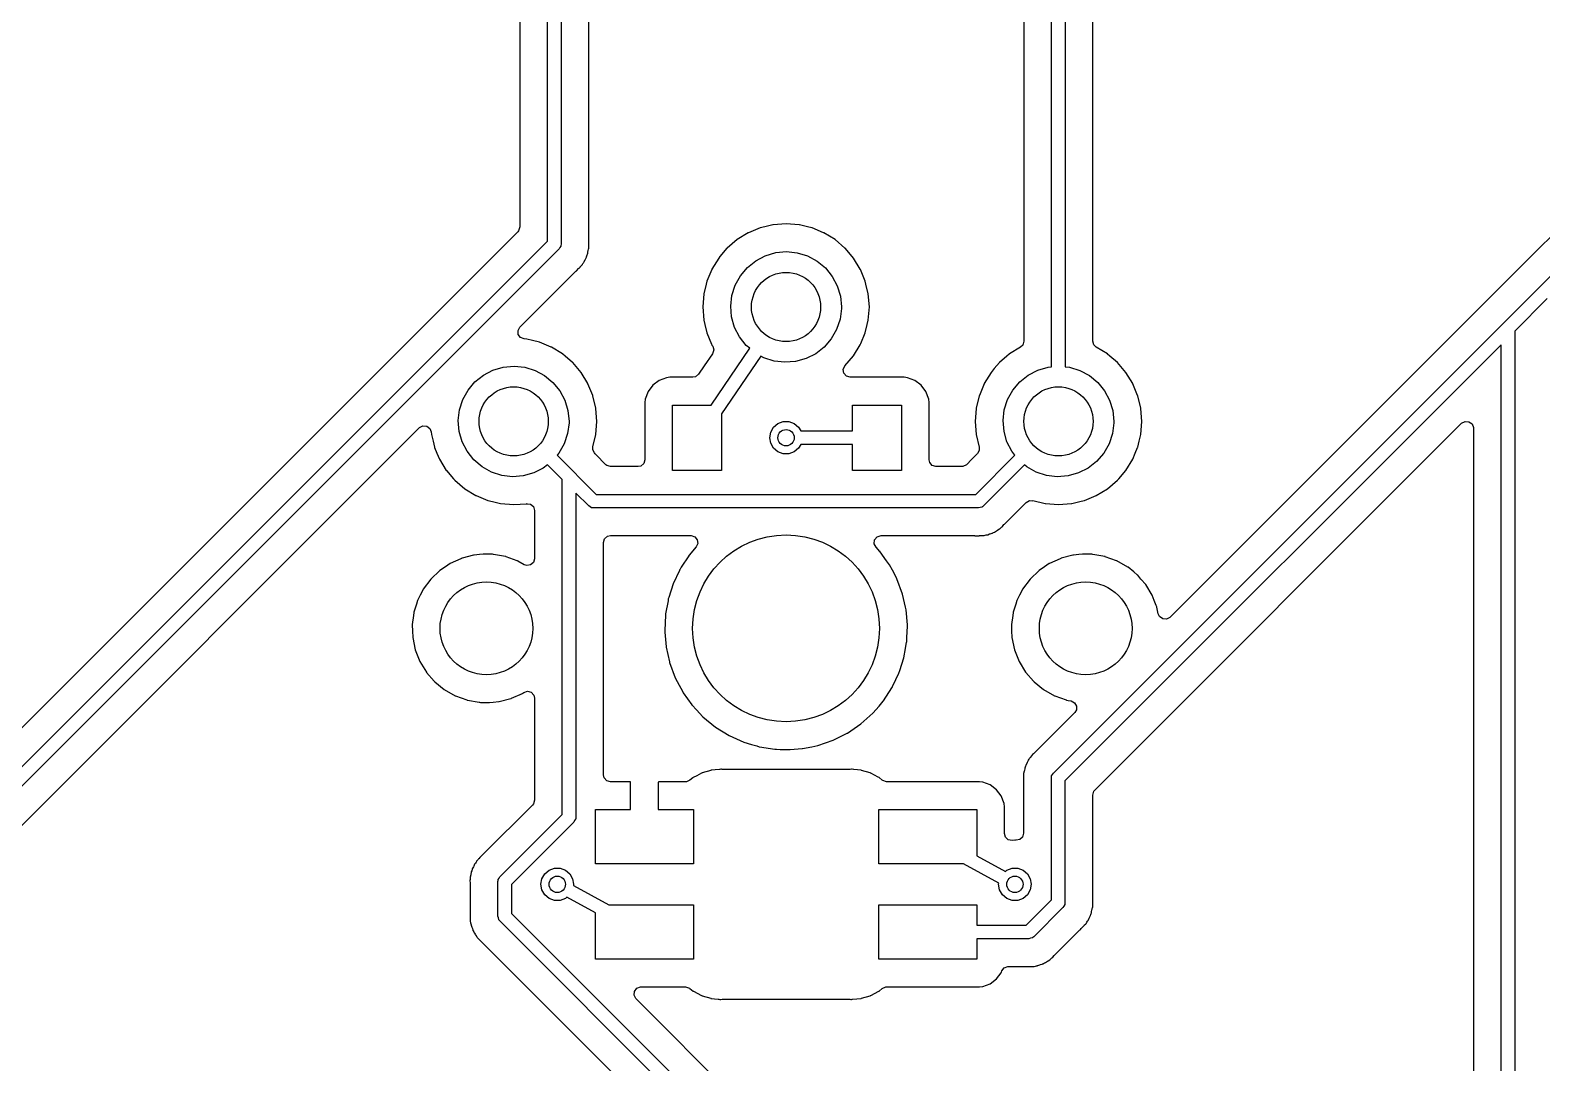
# Model space of a CAD drawing. Extents: x 144 to 253, y -181 to -52.
# Drawn here: x 163.38 to 191.12, y -116.36 to -97.4 of the extents above; entities that cross this region are included whole.
import ezdxf

# ---------------------------------------------------------------- set-up
doc = ezdxf.new("R2010")
doc.units = 0
doc.layers.add('BLACK', color=7, linetype='CONTINUOUS')

msp = doc.modelspace()

# ---------------------------------------------------------------- linework, layer by layer
at = {"layer": 'BLACK', "linetype": 'CONTINUOUS'}
for p, q in [((173.119, -90.6619), (173.119, -101.326)), ((172.869, -101.274), (172.869, -90.8784)), ((173.628, -101.29), (173.628, -90.7406)), ((182.125, -103.576), (182.125, -93.1984)), ((182.375, -93.1915), (182.375, -103.576)), ((172.361, -93.6954), (172.361, -101.011)), ((181.617, -93.679), (181.617, -103.11)), ((182.883, -103.11), (182.883, -93.6354)), ((193.824, -98.6504), (190.659, -101.815)), ((191.047, -102.147), (194.369, -98.8241)), ((177.006, -100.971), (176.859, -101.006)), ((177.011, -100.97), (177.006, -100.971)), ((177.006, -100.971), (177.006, -100.971)), ((177.25, -100.951), (177.011, -100.97)), ((177.489, -100.97), (177.25, -100.951)), ((177.494, -100.971), (177.489, -100.97)), ((177.641, -101.006), (177.494, -100.971)), ((177.494, -100.971), (177.494, -100.971)), ((172.324, -101.1), (160.8, -112.624)), ((172.341, -101.079), (172.324, -101.1)), ((172.361, -101.011), (172.341, -101.079)), ((176.351, -101.243), (176.169, -101.399)), ((176.556, -101.117), (176.351, -101.243)), ((176.56, -101.116), (176.556, -101.117)), ((176.773, -101.028), (176.56, -101.116)), ((176.56, -101.116), (176.56, -101.116)), ((176.777, -101.026), (176.773, -101.028)), ((176.773, -101.028), (176.773, -101.028)), ((176.859, -101.006), (176.777, -101.026)), ((177.723, -101.026), (177.641, -101.006)), ((177.727, -101.028), (177.723, -101.026)), ((177.94, -101.116), (177.727, -101.028)), ((177.727, -101.028), (177.727, -101.028)), ((177.944, -101.117), (177.94, -101.116)), ((177.94, -101.116), (177.94, -101.116)), ((178.149, -101.243), (177.944, -101.117)), ((178.331, -101.399), (178.149, -101.243)), ((160.313, -113.83), (172.869, -101.274)), ((173.083, -101.414), (160.453, -114.043)), ((173.097, -101.387), (173.083, -101.414)), ((173.114, -101.361), (173.097, -101.387)), ((173.115, -101.355), (173.114, -101.361)), ((173.116, -101.353), (173.115, -101.355)), ((173.119, -101.326), (173.116, -101.348)), ((173.116, -101.348), (173.116, -101.353)), ((173.588, -101.561), (173.593, -101.541)), ((173.593, -101.541), (173.599, -101.523)), ((173.599, -101.523), (173.604, -101.511)), ((173.604, -101.511), (173.607, -101.504)), ((173.604, -101.511), (173.604, -101.511)), ((173.607, -101.504), (173.609, -101.496)), ((173.609, -101.496), (173.614, -101.46)), ((173.609, -101.496), (173.609, -101.496)), ((173.614, -101.46), (173.617, -101.449)), ((173.617, -101.449), (173.626, -101.414)), ((173.626, -101.414), (173.628, -101.406)), ((173.626, -101.414), (173.626, -101.414)), ((173.628, -101.302), (173.628, -101.29)), ((173.632, -101.346), (173.628, -101.302)), ((173.628, -101.386), (173.629, -101.366)), ((173.628, -101.406), (173.628, -101.386)), ((173.629, -101.366), (173.631, -101.354)), ((173.631, -101.354), (173.632, -101.346)), ((176.165, -101.402), (176.037, -101.553)), ((176.169, -101.399), (176.165, -101.402)), ((176.694, -101.63), (176.869, -101.538)), ((176.869, -101.538), (177.06, -101.482)), ((177.06, -101.482), (177.257, -101.464)), ((177.257, -101.464), (177.454, -101.485)), ((177.454, -101.485), (177.644, -101.543)), ((177.644, -101.543), (177.818, -101.638)), ((178.335, -101.402), (178.331, -101.399)), ((178.463, -101.553), (178.335, -101.402)), ((173.386, -101.83), (173.395, -101.822)), ((173.395, -101.822), (173.401, -101.818)), ((173.401, -101.818), (173.448, -101.768)), ((173.448, -101.768), (173.451, -101.765)), ((173.451, -101.765), (173.47, -101.746)), ((173.47, -101.746), (173.473, -101.742)), ((173.473, -101.742), (173.48, -101.733)), ((173.48, -101.733), (173.505, -101.707)), ((173.505, -101.707), (173.511, -101.701)), ((173.511, -101.701), (173.515, -101.694)), ((173.515, -101.694), (173.52, -101.683)), ((173.52, -101.683), (173.531, -101.667)), ((173.531, -101.667), (173.539, -101.657)), ((173.539, -101.657), (173.544, -101.651)), ((173.539, -101.657), (173.539, -101.657)), ((173.544, -101.651), (173.561, -101.61)), ((173.561, -101.61), (173.567, -101.6)), ((173.567, -101.6), (173.584, -101.568)), ((173.584, -101.568), (173.588, -101.561)), ((173.584, -101.568), (173.584, -101.568)), ((175.886, -101.79), (175.798, -102.003)), ((175.887, -101.786), (175.886, -101.79)), ((175.886, -101.79), (175.886, -101.79)), ((176.013, -101.581), (175.887, -101.786)), ((176.037, -101.553), (176.013, -101.581)), ((176.412, -101.906), (176.539, -101.754)), ((176.539, -101.754), (176.694, -101.63)), ((177.818, -101.638), (177.971, -101.764)), ((177.971, -101.764), (178.096, -101.918)), ((178.487, -101.581), (178.463, -101.553)), ((178.613, -101.786), (178.487, -101.581)), ((178.614, -101.79), (178.613, -101.786)), ((178.702, -102.003), (178.614, -101.79)), ((178.614, -101.79), (178.614, -101.79)), ((190.659, -101.815), (190.108, -102.366)), ((190.659, -101.815), (190.659, -101.815)), ((172.365, -102.851), (173.386, -101.83)), ((175.783, -102.06), (175.741, -102.236)), ((175.796, -102.007), (175.783, -102.06)), ((175.798, -102.003), (175.796, -102.007)), ((176.256, -102.269), (176.316, -102.08)), ((176.316, -102.08), (176.412, -101.906)), ((178.096, -101.918), (178.189, -102.093)), ((178.189, -102.093), (178.247, -102.283)), ((178.704, -102.007), (178.702, -102.003)), ((178.717, -102.06), (178.704, -102.007)), ((178.759, -102.236), (178.717, -102.06)), ((175.74, -102.241), (175.721, -102.48)), ((175.741, -102.236), (175.74, -102.241)), ((175.741, -102.236), (175.741, -102.236)), ((176.234, -102.466), (176.256, -102.269)), ((178.247, -102.283), (178.266, -102.48)), ((178.76, -102.241), (178.759, -102.236)), ((178.759, -102.236), (178.759, -102.236)), ((178.779, -102.48), (178.76, -102.241)), ((182.157, -111.037), (191.047, -102.147)), ((190.093, -102.378), (190.055, -102.418)), ((190.099, -102.374), (190.093, -102.378)), ((190.108, -102.366), (190.099, -102.374)), ((191.223, -102.323), (190.625, -102.922)), ((191.047, -102.147), (191.047, -102.147)), ((175.721, -102.48), (175.74, -102.719)), ((176.251, -102.663), (176.234, -102.466)), ((178.266, -102.508), (178.241, -102.705)), ((178.266, -102.48), (178.266, -102.508)), ((178.76, -102.719), (178.779, -102.48)), ((190.024, -102.45), (184.296, -108.178)), ((190.044, -102.43), (190.024, -102.45)), ((190.024, -102.45), (190.024, -102.45)), ((190.046, -102.428), (190.044, -102.43)), ((190.055, -102.418), (190.046, -102.428)), ((172.331, -102.913), (172.365, -102.851)), ((172.335, -102.984), (172.331, -102.913)), ((175.74, -102.719), (175.741, -102.724)), ((175.741, -102.724), (175.741, -102.724)), ((175.741, -102.724), (175.759, -102.801)), ((175.759, -102.801), (175.796, -102.953)), ((176.305, -102.854), (176.251, -102.663)), ((176.396, -103.03), (176.305, -102.854)), ((178.178, -102.893), (178.08, -103.066)), ((178.241, -102.705), (178.178, -102.893)), ((178.704, -102.953), (178.741, -102.801)), ((178.741, -102.801), (178.759, -102.724)), ((178.759, -102.724), (178.76, -102.719)), ((178.759, -102.724), (178.759, -102.724)), ((190.625, -102.922), (190.625, -128.789)), ((172.377, -103.041), (172.335, -102.984)), ((172.444, -103.066), (172.377, -103.041)), ((172.489, -103.07), (172.444, -103.066)), ((172.494, -103.071), (172.489, -103.07)), ((172.597, -103.095), (172.494, -103.071)), ((172.494, -103.071), (172.494, -103.071)), ((172.723, -103.126), (172.597, -103.095)), ((172.727, -103.128), (172.723, -103.126)), ((172.94, -103.216), (172.727, -103.128)), ((172.727, -103.128), (172.727, -103.128)), ((175.796, -102.953), (175.798, -102.957)), ((175.798, -102.957), (175.798, -102.957)), ((175.798, -102.957), (175.884, -103.165)), ((175.884, -103.165), (175.887, -103.174)), ((175.887, -103.174), (175.89, -103.178)), ((175.89, -103.178), (175.89, -103.178)), ((175.89, -103.178), (175.904, -103.201)), ((175.904, -103.201), (175.922, -103.269)), ((176.519, -103.186), (176.396, -103.03)), ((176.582, -103.239), (176.519, -103.186)), ((178.08, -103.066), (177.951, -103.216)), ((178.487, -103.379), (178.613, -103.174)), ((178.613, -103.174), (178.622, -103.151)), ((178.622, -103.151), (178.702, -102.957)), ((178.702, -102.957), (178.704, -102.953)), ((178.702, -102.957), (178.702, -102.957)), ((181.596, -103.178), (181.555, -103.216)), ((181.617, -103.11), (181.596, -103.178)), ((190.375, -103.172), (182.37, -111.177)), ((182.901, -103.173), (182.883, -103.11)), ((182.945, -103.216), (182.901, -103.173)), ((190.375, -128.841), (190.375, -103.172)), ((172.944, -103.217), (172.94, -103.216)), ((172.94, -103.216), (172.94, -103.216)), ((173.149, -103.343), (172.944, -103.217)), ((173.153, -103.346), (173.149, -103.343)), ((173.195, -103.383), (173.153, -103.346)), ((173.153, -103.346), (173.153, -103.346)), ((173.331, -103.499), (173.195, -103.383)), ((175.9, -103.338), (175.748, -103.561)), ((175.874, -104.28), (176.582, -103.239)), ((175.922, -103.269), (175.9, -103.338)), ((176.789, -103.38), (176.067, -104.441)), ((176.843, -103.411), (176.789, -103.38)), ((177.032, -103.472), (176.843, -103.411)), ((177.229, -103.496), (177.032, -103.472)), ((177.426, -103.481), (177.229, -103.496)), ((177.617, -103.427), (177.426, -103.481)), ((177.794, -103.338), (177.617, -103.427)), ((177.951, -103.216), (177.794, -103.338)), ((178.331, -103.561), (178.487, -103.379)), ((181.305, -103.383), (181.169, -103.499)), ((181.347, -103.346), (181.305, -103.383)), ((181.351, -103.343), (181.347, -103.346)), ((181.347, -103.346), (181.347, -103.346)), ((181.556, -103.217), (181.351, -103.343)), ((181.555, -103.216), (181.556, -103.217)), ((182.944, -103.217), (182.945, -103.216)), ((183.149, -103.343), (182.944, -103.217)), ((183.153, -103.346), (183.149, -103.343)), ((183.195, -103.383), (183.153, -103.346)), ((183.153, -103.346), (183.153, -103.346)), ((183.331, -103.499), (183.195, -103.383)), ((171.539, -103.854), (171.694, -103.73)), ((171.694, -103.73), (171.869, -103.638)), ((171.869, -103.638), (172.06, -103.582)), ((172.06, -103.582), (172.257, -103.564)), ((172.257, -103.564), (172.454, -103.585)), ((172.454, -103.585), (172.644, -103.643)), ((172.644, -103.643), (172.818, -103.738)), ((172.818, -103.738), (172.971, -103.864)), ((173.335, -103.502), (173.331, -103.499)), ((173.428, -103.611), (173.335, -103.502)), ((173.487, -103.681), (173.428, -103.611)), ((173.613, -103.886), (173.487, -103.681)), ((175.588, -103.761), (175.539, -103.771)), ((175.643, -103.716), (175.588, -103.761)), ((175.748, -103.561), (175.643, -103.716)), ((178.3, -103.628), (178.33, -103.563)), ((178.31, -103.698), (178.3, -103.628)), ((178.357, -103.751), (178.31, -103.698)), ((178.33, -103.562), (178.331, -103.561)), ((178.33, -103.563), (178.33, -103.562)), ((178.425, -103.771), (178.357, -103.751)), ((181.013, -103.681), (180.887, -103.886)), ((181.072, -103.611), (181.013, -103.681)), ((181.165, -103.502), (181.072, -103.611)), ((181.169, -103.499), (181.165, -103.502)), ((181.539, -103.854), (181.694, -103.73)), ((181.694, -103.73), (181.869, -103.638)), ((181.869, -103.638), (182.06, -103.582)), ((182.06, -103.582), (182.125, -103.576)), ((182.375, -103.576), (182.454, -103.585)), ((182.454, -103.585), (182.644, -103.643)), ((182.644, -103.643), (182.818, -103.738)), ((182.818, -103.738), (182.971, -103.864)), ((183.335, -103.502), (183.331, -103.499)), ((183.428, -103.611), (183.335, -103.502)), ((183.487, -103.681), (183.428, -103.611)), ((183.613, -103.886), (183.487, -103.681)), ((171.316, -104.18), (171.412, -104.006)), ((171.412, -104.006), (171.539, -103.854)), ((172.971, -103.864), (173.096, -104.018)), ((173.096, -104.018), (173.189, -104.193)), ((173.614, -103.89), (173.613, -103.886)), ((173.702, -104.103), (173.614, -103.89)), ((173.614, -103.89), (173.614, -103.89)), ((174.717, -104.033), (174.666, -104.17)), ((174.804, -103.917), (174.717, -104.033)), ((174.921, -103.829), (174.804, -103.917)), ((175.057, -103.778), (174.921, -103.829)), ((175.119, -103.771), (175.057, -103.778)), ((175.539, -103.771), (175.119, -103.771)), ((179.416, -103.771), (178.425, -103.771)), ((179.478, -103.778), (179.416, -103.771)), ((179.614, -103.829), (179.478, -103.778)), ((179.731, -103.917), (179.614, -103.829)), ((179.818, -104.033), (179.731, -103.917)), ((179.869, -104.17), (179.818, -104.033)), ((180.886, -103.89), (180.798, -104.103)), ((180.887, -103.886), (180.886, -103.89)), ((180.886, -103.89), (180.886, -103.89)), ((181.316, -104.18), (181.412, -104.006)), ((181.412, -104.006), (181.539, -103.854)), ((182.971, -103.864), (183.096, -104.018)), ((183.096, -104.018), (183.189, -104.193)), ((183.614, -103.89), (183.613, -103.886)), ((183.702, -104.103), (183.614, -103.89)), ((183.614, -103.89), (183.614, -103.89)), ((171.256, -104.369), (171.316, -104.18)), ((173.189, -104.193), (173.247, -104.383)), ((173.704, -104.107), (173.702, -104.103)), ((173.706, -104.112), (173.704, -104.107)), ((173.759, -104.336), (173.706, -104.112)), ((174.666, -104.17), (174.659, -104.232)), ((174.659, -104.232), (174.659, -105.285)), ((175.167, -105.48), (175.167, -104.28)), ((175.167, -104.28), (175.874, -104.28)), ((178.467, -104.755), (178.467, -104.28)), ((178.467, -104.28), (179.367, -104.28)), ((179.367, -104.28), (179.367, -105.48)), ((179.876, -104.232), (179.869, -104.17)), ((179.876, -105.285), (179.876, -104.232)), ((180.794, -104.112), (180.741, -104.336)), ((180.796, -104.107), (180.794, -104.112)), ((180.798, -104.103), (180.796, -104.107)), ((181.256, -104.369), (181.316, -104.18)), ((183.189, -104.193), (183.247, -104.383)), ((183.704, -104.107), (183.702, -104.103)), ((183.706, -104.112), (183.704, -104.107)), ((183.759, -104.336), (183.706, -104.112)), ((171.234, -104.566), (171.256, -104.369)), ((171.251, -104.763), (171.234, -104.566)), ((173.247, -104.383), (173.266, -104.58)), ((173.266, -104.58), (173.266, -104.608)), ((173.76, -104.341), (173.759, -104.336)), ((173.759, -104.336), (173.759, -104.336)), ((173.779, -104.58), (173.76, -104.341)), ((173.76, -104.819), (173.779, -104.58)), ((176.067, -104.441), (176.067, -105.48)), ((177.1, -104.62), (177.198, -104.585)), ((177.198, -104.585), (177.302, -104.585)), ((177.302, -104.585), (177.4, -104.62)), ((180.74, -104.341), (180.721, -104.58)), ((180.721, -104.58), (180.74, -104.819)), ((180.741, -104.336), (180.74, -104.341)), ((180.741, -104.336), (180.741, -104.336)), ((181.234, -104.566), (181.256, -104.369)), ((181.251, -104.763), (181.234, -104.566)), ((183.247, -104.383), (183.266, -104.58)), ((183.266, -104.58), (183.266, -104.608)), ((183.76, -104.341), (183.759, -104.336)), ((183.759, -104.336), (183.759, -104.336)), ((183.779, -104.58), (183.76, -104.341)), ((183.76, -104.819), (183.779, -104.58)), ((189.651, -104.614), (189.714, -104.58)), ((189.714, -104.58), (189.785, -104.586)), ((189.785, -104.586), (189.841, -104.628)), ((160.838, -114.378), (170.521, -104.695)), ((170.521, -104.695), (170.584, -104.661)), ((170.584, -104.661), (170.654, -104.666)), ((170.654, -104.666), (170.711, -104.708)), ((170.711, -104.708), (170.736, -104.774)), ((170.736, -104.774), (170.74, -104.819)), ((170.74, -104.819), (170.741, -104.824)), ((170.741, -104.824), (170.741, -104.824)), ((170.741, -104.824), (170.77, -104.944)), ((171.305, -104.954), (171.251, -104.763)), ((173.241, -104.805), (173.178, -104.993)), ((173.266, -104.608), (173.241, -104.805)), ((173.705, -105.049), (173.759, -104.824)), ((173.759, -104.824), (173.76, -104.819)), ((173.759, -104.824), (173.759, -104.824)), ((176.95, -104.88), (176.968, -104.777)), ((176.968, -104.777), (177.02, -104.687)), ((177.02, -104.687), (177.1, -104.62)), ((177.4, -104.62), (177.48, -104.687)), ((177.48, -104.687), (177.519, -104.755)), ((177.519, -104.755), (178.467, -104.755)), ((180.74, -104.819), (180.741, -104.824)), ((180.741, -104.824), (180.741, -104.824)), ((180.741, -104.824), (180.796, -105.053)), ((181.305, -104.954), (181.251, -104.763)), ((182.915, -111.35), (189.651, -104.614)), ((183.241, -104.805), (183.178, -104.993)), ((183.266, -104.608), (183.241, -104.805)), ((183.73, -104.944), (183.759, -104.824)), ((183.759, -104.824), (183.76, -104.819)), ((183.759, -104.824), (183.759, -104.824)), ((189.841, -104.628), (189.866, -104.695)), ((189.866, -104.695), (189.867, -104.704)), ((189.867, -104.704), (189.867, -122.265)), ((170.77, -104.944), (170.796, -105.053)), ((170.796, -105.053), (170.798, -105.057)), ((170.798, -105.057), (170.798, -105.057)), ((170.798, -105.057), (170.842, -105.165)), ((171.396, -105.13), (171.305, -104.954)), ((171.519, -105.286), (171.396, -105.13)), ((173.178, -104.993), (173.08, -105.166)), ((173.704, -105.102), (173.705, -105.049)), ((173.732, -105.158), (173.704, -105.102)), ((176.968, -104.983), (176.95, -104.88)), ((177.02, -105.073), (176.968, -104.983)), ((177.1, -105.14), (177.02, -105.073)), ((177.198, -105.175), (177.1, -105.14)), ((177.4, -105.14), (177.302, -105.175)), ((177.48, -105.073), (177.4, -105.14)), ((177.519, -105.005), (177.48, -105.073)), ((178.467, -105.005), (177.519, -105.005)), ((178.467, -105.48), (178.467, -105.005)), ((180.795, -105.115), (180.762, -105.172)), ((180.796, -105.053), (180.793, -105.053)), ((180.793, -105.053), (180.795, -105.115)), ((181.396, -105.13), (181.305, -104.954)), ((181.452, -105.201), (181.396, -105.13)), ((183.178, -104.993), (183.08, -105.166)), ((183.658, -105.165), (183.702, -105.057)), ((183.702, -105.057), (183.704, -105.053)), ((183.702, -105.057), (183.702, -105.057)), ((183.704, -105.053), (183.73, -104.944)), ((170.842, -105.165), (170.887, -105.274)), ((170.887, -105.274), (171.013, -105.479)), ((171.67, -105.414), (171.519, -105.286)), ((171.843, -105.511), (171.67, -105.414)), ((172.871, -105.378), (172.794, -105.438)), ((173.141, -105.648), (172.871, -105.378)), ((173.08, -105.166), (173.049, -105.202)), ((173.049, -105.202), (173.767, -105.92)), ((173.731, -105.159), (173.732, -105.158)), ((173.743, -105.175), (173.731, -105.159)), ((173.756, -105.19), (173.743, -105.175)), ((173.94, -105.375), (173.756, -105.19)), ((173.961, -105.391), (173.94, -105.375)), ((174.03, -105.411), (173.961, -105.391)), ((174.533, -105.411), (174.03, -105.411)), ((174.585, -105.4), (174.533, -105.411)), ((174.639, -105.354), (174.585, -105.4)), ((174.659, -105.285), (174.639, -105.354)), ((177.302, -105.175), (177.198, -105.175)), ((179.887, -105.338), (179.876, -105.285)), ((179.934, -105.391), (179.887, -105.338)), ((180.002, -105.411), (179.934, -105.391)), ((180.47, -105.411), (180.002, -105.411)), ((180.497, -105.409), (180.47, -105.411)), ((180.559, -105.375), (180.497, -105.409)), ((180.66, -105.274), (180.559, -105.375)), ((180.762, -105.172), (180.66, -105.274)), ((180.733, -105.92), (181.452, -105.201)), ((181.628, -105.379), (180.873, -106.133)), ((181.67, -105.414), (181.628, -105.379)), ((181.843, -105.511), (181.67, -105.414)), ((182.951, -105.316), (182.794, -105.438)), ((183.08, -105.166), (182.951, -105.316)), ((183.487, -105.479), (183.613, -105.274)), ((183.613, -105.274), (183.658, -105.165)), ((171.013, -105.479), (171.016, -105.483)), ((171.016, -105.483), (171.016, -105.483)), ((171.016, -105.483), (171.144, -105.632)), ((171.144, -105.632), (171.169, -105.661)), ((171.169, -105.661), (171.351, -105.817)), ((172.032, -105.572), (171.843, -105.511)), ((172.229, -105.596), (172.032, -105.572)), ((172.426, -105.581), (172.229, -105.596)), ((172.617, -105.527), (172.426, -105.581)), ((172.794, -105.438), (172.617, -105.527)), ((173.141, -111.797), (173.141, -105.648)), ((176.067, -105.48), (175.167, -105.48)), ((179.367, -105.48), (178.467, -105.48)), ((182.032, -105.572), (181.843, -105.511)), ((182.229, -105.596), (182.032, -105.572)), ((182.426, -105.581), (182.229, -105.596)), ((182.617, -105.527), (182.426, -105.581)), ((182.794, -105.438), (182.617, -105.527)), ((183.149, -105.817), (183.331, -105.661)), ((183.331, -105.661), (183.356, -105.632)), ((183.356, -105.632), (183.484, -105.483)), ((183.484, -105.483), (183.487, -105.479)), ((183.484, -105.483), (183.484, -105.483)), ((171.351, -105.817), (171.556, -105.943)), ((171.556, -105.943), (171.56, -105.944)), ((171.56, -105.944), (171.56, -105.944)), ((171.56, -105.944), (171.773, -106.032)), ((173.627, -106.133), (173.391, -105.898)), ((173.391, -105.898), (173.391, -111.849)), ((173.767, -105.92), (180.733, -105.92)), ((182.727, -106.032), (182.94, -105.944)), ((182.94, -105.944), (182.944, -105.943)), ((182.94, -105.944), (182.94, -105.944)), ((182.944, -105.943), (183.149, -105.817)), ((171.773, -106.032), (171.777, -106.034)), ((171.777, -106.034), (171.859, -106.054)), ((171.859, -106.054), (172.006, -106.089)), ((172.006, -106.089), (172.006, -106.089)), ((172.006, -106.089), (172.011, -106.09)), ((172.011, -106.09), (172.25, -106.109)), ((172.25, -106.109), (172.488, -106.091)), ((172.488, -106.091), (172.489, -106.09)), ((172.488, -106.091), (172.488, -106.091)), ((172.489, -106.09), (172.489, -106.091)), ((172.489, -106.091), (172.557, -106.099)), ((172.557, -106.099), (172.612, -106.145)), ((172.612, -106.145), (172.632, -106.215)), ((172.632, -106.215), (172.632, -107.101)), ((173.654, -106.148), (173.627, -106.133)), ((173.679, -106.165), (173.654, -106.148)), ((173.686, -106.166), (173.679, -106.165)), ((173.688, -106.167), (173.686, -106.166)), ((173.693, -106.167), (173.688, -106.167)), ((173.715, -106.17), (173.693, -106.167)), ((180.785, -106.17), (173.715, -106.17)), ((180.815, -106.161), (180.785, -106.17)), ((180.845, -106.155), (180.815, -106.161)), ((180.85, -106.151), (180.845, -106.155)), ((180.853, -106.15), (180.85, -106.151)), ((180.856, -106.147), (180.853, -106.15)), ((180.873, -106.133), (180.856, -106.147)), ((181.258, -106.468), (181.658, -106.068)), ((181.658, -106.068), (181.721, -106.034)), ((181.721, -106.034), (181.777, -106.036)), ((181.777, -106.036), (181.777, -106.034)), ((181.777, -106.034), (182.006, -106.089)), ((182.006, -106.089), (182.006, -106.089)), ((182.006, -106.089), (182.011, -106.09)), ((182.011, -106.09), (182.25, -106.109)), ((182.25, -106.109), (182.489, -106.09)), ((182.489, -106.09), (182.494, -106.089)), ((182.494, -106.089), (182.641, -106.054)), ((182.494, -106.089), (182.494, -106.089)), ((182.641, -106.054), (182.723, -106.034)), ((182.723, -106.034), (182.727, -106.032)), ((181.176, -106.55), (181.191, -106.535)), ((181.191, -106.535), (181.206, -106.522)), ((181.206, -106.522), (181.216, -106.515)), ((181.216, -106.515), (181.222, -106.51)), ((181.222, -106.51), (181.25, -106.476)), ((181.25, -106.476), (181.258, -106.468)), ((173.899, -106.804), (173.92, -106.736)), ((173.899, -111.071), (173.899, -106.804)), ((173.92, -106.736), (173.973, -106.69)), ((173.973, -106.69), (174.025, -106.678)), ((174.025, -106.678), (175.507, -106.678)), ((175.507, -106.678), (175.575, -106.699)), ((175.575, -106.699), (175.621, -106.752)), ((175.621, -106.752), (175.631, -106.822)), ((178.869, -106.827), (178.876, -106.756)), ((178.876, -106.756), (178.921, -106.701)), ((178.921, -106.701), (178.993, -106.678)), ((178.993, -106.678), (180.706, -106.678)), ((180.706, -106.678), (180.717, -106.679)), ((180.717, -106.679), (180.725, -106.681)), ((180.725, -106.681), (180.733, -106.68)), ((180.733, -106.68), (180.793, -106.679)), ((180.733, -106.68), (180.733, -106.68)), ((180.793, -106.679), (180.797, -106.678)), ((180.797, -106.678), (180.825, -106.678)), ((180.825, -106.678), (180.829, -106.678)), ((180.829, -106.678), (180.841, -106.677)), ((180.829, -106.678), (180.829, -106.678)), ((180.841, -106.677), (180.873, -106.676)), ((180.873, -106.676), (180.877, -106.676)), ((180.877, -106.676), (180.885, -106.676)), ((180.885, -106.676), (180.904, -106.67)), ((180.904, -106.67), (180.924, -106.666)), ((180.924, -106.666), (180.936, -106.664)), ((180.936, -106.664), (180.944, -106.663)), ((180.936, -106.664), (180.936, -106.664)), ((180.944, -106.663), (180.951, -106.661)), ((180.951, -106.661), (180.985, -106.647)), ((180.951, -106.661), (180.951, -106.661)), ((180.985, -106.647), (180.996, -106.643)), ((180.996, -106.643), (181.031, -106.633)), ((181.031, -106.633), (181.039, -106.631)), ((181.031, -106.633), (181.031, -106.633)), ((181.039, -106.631), (181.045, -106.627)), ((181.045, -106.627), (181.056, -106.621)), ((181.045, -106.627), (181.045, -106.627)), ((181.056, -106.621), (181.074, -106.612)), ((181.074, -106.612), (181.093, -106.605)), ((181.093, -106.605), (181.128, -106.579)), ((181.128, -106.579), (181.138, -106.572)), ((181.138, -106.572), (181.17, -106.554)), ((181.17, -106.554), (181.176, -106.55)), ((181.17, -106.554), (181.17, -106.554)), ((171.292, -107.095), (171.279, -107.101)), ((171.297, -107.093), (171.292, -107.095)), ((171.292, -107.095), (171.292, -107.095)), ((171.302, -107.092), (171.297, -107.093)), ((171.515, -107.037), (171.302, -107.092)), ((171.302, -107.092), (171.302, -107.092)), ((171.52, -107.035), (171.515, -107.037)), ((171.515, -107.037), (171.515, -107.037)), ((171.525, -107.035), (171.52, -107.035)), ((171.625, -107.026), (171.525, -107.035)), ((171.525, -107.035), (171.525, -107.035)), ((171.692, -107.021), (171.625, -107.026)), ((171.854, -107.021), (171.692, -107.021)), ((171.856, -107.021), (171.854, -107.021)), ((171.861, -107.021), (171.856, -107.021)), ((171.856, -107.021), (171.856, -107.021)), ((171.878, -107.022), (171.861, -107.021)), ((171.882, -107.022), (171.878, -107.022)), ((172.1, -107.062), (171.882, -107.022)), ((171.882, -107.022), (171.882, -107.022)), ((172.105, -107.063), (172.1, -107.062)), ((172.1, -107.062), (172.1, -107.062)), ((172.11, -107.065), (172.105, -107.063)), ((172.317, -107.14), (172.11, -107.065)), ((172.11, -107.065), (172.11, -107.065)), ((175.464, -107.049), (175.327, -107.259)), ((175.466, -107.045), (175.464, -107.049)), ((175.464, -107.049), (175.464, -107.049)), ((175.474, -107.037), (175.466, -107.045)), ((175.602, -106.886), (175.474, -107.037)), ((175.631, -106.822), (175.602, -106.886)), ((178.901, -106.89), (178.869, -106.827)), ((178.974, -106.969), (178.901, -106.89)), ((178.977, -106.972), (178.974, -106.969)), ((178.974, -106.969), (178.974, -106.969)), ((178.979, -106.975), (178.977, -106.972)), ((179.096, -107.14), (178.979, -106.975)), ((178.979, -106.975), (178.979, -106.975)), ((182.292, -107.095), (182.279, -107.101)), ((182.297, -107.093), (182.292, -107.095)), ((182.292, -107.095), (182.292, -107.095)), ((182.302, -107.092), (182.297, -107.093)), ((182.515, -107.037), (182.302, -107.092)), ((182.302, -107.092), (182.302, -107.092)), ((182.52, -107.035), (182.515, -107.037)), ((182.515, -107.037), (182.515, -107.037)), ((182.525, -107.035), (182.52, -107.035)), ((182.625, -107.026), (182.525, -107.035)), ((182.525, -107.035), (182.525, -107.035)), ((182.692, -107.021), (182.625, -107.026)), ((182.854, -107.021), (182.692, -107.021)), ((182.856, -107.021), (182.854, -107.021)), ((182.861, -107.021), (182.856, -107.021)), ((182.856, -107.021), (182.856, -107.021)), ((182.878, -107.022), (182.861, -107.021)), ((182.882, -107.022), (182.878, -107.022)), ((183.1, -107.062), (182.882, -107.022)), ((182.882, -107.022), (182.882, -107.022)), ((183.105, -107.063), (183.1, -107.062)), ((183.1, -107.062), (183.1, -107.062)), ((183.11, -107.065), (183.105, -107.063)), ((183.317, -107.14), (183.11, -107.065)), ((183.11, -107.065), (183.11, -107.065)), ((170.895, -107.317), (170.728, -107.476)), ((170.996, -107.249), (170.895, -107.317)), ((171.082, -107.191), (170.996, -107.249)), ((171.086, -107.188), (171.082, -107.191)), ((171.082, -107.191), (171.082, -107.191)), ((171.279, -107.101), (171.086, -107.188)), ((172.322, -107.142), (172.317, -107.14)), ((172.317, -107.14), (172.317, -107.14)), ((172.327, -107.144), (172.322, -107.142)), ((172.444, -107.211), (172.327, -107.144)), ((172.327, -107.144), (172.327, -107.144)), ((172.489, -107.226), (172.444, -107.211)), ((172.559, -107.216), (172.489, -107.226)), ((172.612, -107.17), (172.559, -107.216)), ((172.632, -107.101), (172.612, -107.17)), ((175.294, -107.317), (175.178, -107.56)), ((175.303, -107.297), (175.294, -107.317)), ((175.305, -107.293), (175.303, -107.297)), ((175.303, -107.297), (175.303, -107.297)), ((175.327, -107.259), (175.305, -107.293)), ((179.148, -107.213), (179.096, -107.14)), ((179.201, -107.314), (179.148, -107.213)), ((179.256, -107.418), (179.201, -107.314)), ((181.895, -107.317), (181.728, -107.476)), ((181.996, -107.249), (181.895, -107.317)), ((182.082, -107.191), (181.996, -107.249)), ((182.086, -107.188), (182.082, -107.191)), ((182.082, -107.191), (182.082, -107.191)), ((182.279, -107.101), (182.086, -107.188)), ((183.322, -107.142), (183.317, -107.14)), ((183.317, -107.14), (183.317, -107.14)), ((183.523, -107.256), (183.322, -107.142)), ((183.527, -107.259), (183.523, -107.256)), ((183.631, -107.344), (183.527, -107.259)), ((183.527, -107.259), (183.527, -107.259)), ((183.701, -107.402), (183.631, -107.344)), ((170.728, -107.476), (170.59, -107.661)), ((175.177, -107.564), (175.096, -107.816)), ((175.178, -107.56), (175.177, -107.564)), ((175.177, -107.564), (175.177, -107.564)), ((179.285, -107.474), (179.256, -107.418)), ((179.387, -107.751), (179.285, -107.474)), ((181.728, -107.476), (181.59, -107.661)), ((183.705, -107.406), (183.701, -107.402)), ((183.765, -107.476), (183.705, -107.406)), ((183.705, -107.406), (183.705, -107.406)), ((183.852, -107.576), (183.765, -107.476)), ((183.972, -107.773), (183.852, -107.576)), ((170.486, -107.867), (170.465, -107.935)), ((170.533, -107.773), (170.486, -107.867)), ((170.588, -107.666), (170.533, -107.773)), ((170.59, -107.661), (170.588, -107.666)), ((175.083, -107.872), (175.039, -108.115)), ((175.088, -107.841), (175.083, -107.872)), ((175.096, -107.816), (175.088, -107.841)), ((179.388, -107.755), (179.387, -107.751)), ((179.441, -107.993), (179.388, -107.755)), ((179.388, -107.755), (179.388, -107.755)), ((181.486, -107.867), (181.465, -107.935)), ((181.533, -107.773), (181.486, -107.867)), ((181.588, -107.666), (181.533, -107.773)), ((181.59, -107.661), (181.588, -107.666)), ((184.009, -107.867), (183.972, -107.773)), ((184.045, -107.959), (184.009, -107.867)), ((170.41, -108.144), (170.388, -108.308)), ((170.418, -108.087), (170.41, -108.144)), ((170.419, -108.082), (170.418, -108.087)), ((170.465, -107.935), (170.419, -108.082)), ((170.419, -108.082), (170.419, -108.082)), ((175.036, -108.136), (175.023, -108.422)), ((175.039, -108.115), (175.036, -108.132)), ((175.036, -108.132), (175.036, -108.136)), ((175.036, -108.136), (175.036, -108.136)), ((179.452, -108.039), (179.441, -107.993)), ((179.452, -108.043), (179.452, -108.039)), ((179.476, -108.316), (179.452, -108.043)), ((181.41, -108.144), (181.388, -108.308)), ((181.418, -108.087), (181.41, -108.144)), ((181.419, -108.082), (181.418, -108.087)), ((181.465, -107.935), (181.419, -108.082)), ((181.419, -108.082), (181.419, -108.082)), ((184.057, -107.988), (184.045, -107.959)), ((184.058, -107.993), (184.057, -107.988)), ((184.083, -108.115), (184.058, -107.993)), ((184.106, -108.165), (184.083, -108.115)), ((184.163, -108.207), (184.106, -108.165)), ((184.234, -108.212), (184.163, -108.207)), ((184.296, -108.178), (184.234, -108.212)), ((170.388, -108.308), (170.387, -108.316)), ((170.387, -108.316), (170.387, -108.321)), ((170.387, -108.321), (170.387, -108.321)), ((170.387, -108.321), (170.391, -108.427)), ((170.391, -108.427), (170.396, -108.546)), ((175.023, -108.422), (175.023, -108.427)), ((175.023, -108.427), (175.023, -108.431)), ((175.023, -108.431), (175.023, -108.431)), ((175.023, -108.431), (175.025, -108.45)), ((175.025, -108.45), (175.048, -108.721)), ((179.468, -108.551), (179.477, -108.338)), ((179.477, -108.333), (179.476, -108.316)), ((179.477, -108.338), (179.477, -108.333)), ((179.477, -108.338), (179.477, -108.338)), ((181.388, -108.308), (181.387, -108.316)), ((181.387, -108.316), (181.387, -108.321)), ((181.387, -108.321), (181.387, -108.321)), ((181.387, -108.321), (181.391, -108.427)), ((181.391, -108.427), (181.396, -108.546)), ((170.396, -108.546), (170.443, -108.772)), ((175.048, -108.721), (175.049, -108.725)), ((175.049, -108.725), (175.049, -108.725)), ((175.049, -108.725), (175.109, -108.995)), ((179.412, -108.919), (179.442, -108.751)), ((179.442, -108.751), (179.463, -108.632)), ((179.463, -108.632), (179.464, -108.628)), ((179.463, -108.632), (179.463, -108.632)), ((179.464, -108.628), (179.468, -108.551)), ((181.396, -108.546), (181.443, -108.772)), ((170.443, -108.772), (170.528, -108.987)), ((170.528, -108.987), (170.648, -109.184)), ((175.109, -108.995), (175.113, -109.009)), ((175.113, -109.009), (175.215, -109.286)), ((179.337, -109.153), (179.411, -108.923)), ((179.411, -108.923), (179.412, -108.919)), ((179.411, -108.923), (179.411, -108.923)), ((181.443, -108.772), (181.528, -108.987)), ((181.528, -108.987), (181.648, -109.184)), ((170.648, -109.184), (170.651, -109.188)), ((170.651, -109.188), (170.791, -109.349)), ((175.215, -109.286), (175.217, -109.29)), ((175.217, -109.29), (175.217, -109.29)), ((175.217, -109.29), (175.253, -109.358)), ((179.265, -109.32), (179.322, -109.2)), ((179.322, -109.2), (179.337, -109.153)), ((181.648, -109.184), (181.651, -109.188)), ((181.651, -109.188), (181.791, -109.349)), ((170.791, -109.349), (170.799, -109.358)), ((170.799, -109.358), (170.803, -109.361)), ((170.803, -109.361), (170.973, -109.501)), ((170.973, -109.501), (170.973, -109.501)), ((170.973, -109.501), (170.977, -109.504)), ((170.977, -109.504), (171.178, -109.618)), ((172.208, -109.665), (172.409, -109.574)), ((172.409, -109.574), (172.414, -109.572)), ((172.414, -109.572), (172.418, -109.569)), ((172.418, -109.569), (172.436, -109.557)), ((172.418, -109.569), (172.418, -109.569)), ((172.436, -109.557), (172.504, -109.535)), ((172.504, -109.535), (172.572, -109.554)), ((172.572, -109.554), (172.62, -109.607)), ((175.253, -109.358), (175.352, -109.547)), ((175.352, -109.547), (175.364, -109.563)), ((175.364, -109.563), (175.521, -109.785)), ((179.036, -109.711), (179.193, -109.47)), ((179.193, -109.47), (179.195, -109.467)), ((179.193, -109.47), (179.193, -109.47)), ((179.195, -109.467), (179.205, -109.446)), ((179.205, -109.446), (179.265, -109.32)), ((181.791, -109.349), (181.799, -109.358)), ((181.799, -109.358), (181.803, -109.361)), ((181.803, -109.361), (181.973, -109.501)), ((181.973, -109.501), (181.973, -109.501)), ((181.973, -109.501), (181.977, -109.504)), ((181.977, -109.504), (182.178, -109.618)), ((171.178, -109.618), (171.183, -109.62)), ((171.183, -109.62), (171.183, -109.62)), ((171.183, -109.62), (171.39, -109.695)), ((171.39, -109.695), (171.39, -109.695)), ((171.39, -109.695), (171.395, -109.697)), ((171.395, -109.697), (171.4, -109.698)), ((171.4, -109.698), (171.4, -109.698)), ((171.4, -109.698), (171.618, -109.738)), ((171.618, -109.738), (171.618, -109.738)), ((171.618, -109.738), (171.622, -109.738)), ((171.622, -109.738), (171.639, -109.739)), ((171.639, -109.739), (171.644, -109.739)), ((171.644, -109.739), (171.644, -109.739)), ((171.644, -109.739), (171.646, -109.739)), ((171.646, -109.739), (171.808, -109.739)), ((171.808, -109.739), (171.875, -109.734)), ((171.875, -109.734), (171.975, -109.725)), ((171.975, -109.725), (171.975, -109.725)), ((171.975, -109.725), (171.98, -109.725)), ((171.98, -109.725), (171.985, -109.723)), ((171.985, -109.723), (172.198, -109.668)), ((171.985, -109.723), (171.985, -109.723)), ((172.198, -109.668), (172.203, -109.667)), ((172.198, -109.668), (172.198, -109.668)), ((172.203, -109.667), (172.208, -109.665)), ((172.208, -109.665), (172.208, -109.665)), ((172.62, -109.607), (172.632, -109.661)), ((172.632, -109.661), (172.632, -111.534)), ((175.521, -109.785), (175.521, -109.785)), ((175.521, -109.785), (175.523, -109.788)), ((175.523, -109.788), (175.526, -109.791)), ((175.526, -109.791), (175.526, -109.791)), ((175.526, -109.791), (175.605, -109.875)), ((178.842, -109.939), (178.956, -109.806)), ((178.956, -109.806), (179.031, -109.718)), ((179.031, -109.718), (179.034, -109.715)), ((179.031, -109.718), (179.031, -109.718)), ((179.034, -109.715), (179.036, -109.711)), ((179.036, -109.711), (179.036, -109.711)), ((182.178, -109.618), (182.183, -109.62)), ((182.183, -109.62), (182.183, -109.62)), ((182.183, -109.62), (182.39, -109.695)), ((182.39, -109.695), (182.39, -109.695)), ((182.39, -109.695), (182.395, -109.697)), ((182.395, -109.697), (182.4, -109.698)), ((182.4, -109.698), (182.4, -109.698)), ((182.4, -109.698), (182.43, -109.704)), ((182.43, -109.704), (182.481, -109.713)), ((182.481, -109.713), (182.545, -109.745)), ((182.545, -109.745), (182.581, -109.806)), ((182.581, -109.806), (182.579, -109.877)), ((175.605, -109.875), (175.725, -110.004)), ((175.725, -110.004), (175.953, -110.192)), ((178.377, -110.302), (178.622, -110.136)), ((178.622, -110.136), (178.842, -109.939)), ((182.548, -109.926), (181.853, -110.621)), ((182.579, -109.877), (182.548, -109.926)), ((175.953, -110.192), (176.204, -110.347)), ((176.204, -110.347), (176.473, -110.468)), ((178.113, -110.434), (178.283, -110.349)), ((178.283, -110.349), (178.374, -110.304)), ((178.374, -110.304), (178.377, -110.302)), ((178.374, -110.304), (178.374, -110.304)), ((176.473, -110.468), (176.614, -110.51)), ((176.614, -110.51), (176.714, -110.54)), ((176.714, -110.54), (176.756, -110.553)), ((176.756, -110.553), (176.761, -110.553)), ((176.761, -110.553), (176.761, -110.553)), ((176.761, -110.553), (177.045, -110.598)), ((177.045, -110.598), (177.045, -110.598)), ((177.045, -110.598), (177.048, -110.599)), ((177.048, -110.599), (177.073, -110.6)), ((177.073, -110.6), (177.139, -110.603)), ((177.139, -110.603), (177.139, -110.603)), ((177.139, -110.603), (177.14, -110.603)), ((177.14, -110.603), (177.325, -110.603)), ((177.325, -110.603), (177.545, -110.588)), ((177.545, -110.588), (177.549, -110.588)), ((177.549, -110.588), (177.722, -110.553)), ((177.549, -110.588), (177.549, -110.588)), ((177.722, -110.553), (177.834, -110.53)), ((177.834, -110.53), (178.113, -110.434)), ((181.789, -110.685), (181.769, -110.705)), ((181.791, -110.683), (181.789, -110.685)), ((181.833, -110.639), (181.791, -110.683)), ((181.838, -110.633), (181.833, -110.639)), ((181.844, -110.629), (181.838, -110.633)), ((181.853, -110.621), (181.844, -110.629)), ((176.029, -110.97), (175.872, -110.985)), ((176.034, -110.969), (176.029, -110.97)), ((176.05, -110.967), (176.034, -110.969)), ((176.055, -110.967), (176.05, -110.967)), ((176.056, -110.967), (176.055, -110.967)), ((176.055, -110.967), (176.055, -110.967)), ((176.063, -110.967), (176.056, -110.967)), ((176.079, -110.97), (176.063, -110.967)), ((176.082, -110.97), (176.079, -110.97)), ((176.103, -110.972), (176.082, -110.97)), ((178.405, -110.972), (176.103, -110.972)), ((178.422, -110.971), (178.405, -110.972)), ((178.426, -110.97), (178.422, -110.971)), ((178.45, -110.967), (178.426, -110.97)), ((178.455, -110.967), (178.45, -110.967)), ((178.456, -110.967), (178.455, -110.967)), ((178.455, -110.967), (178.455, -110.967)), ((178.463, -110.967), (178.456, -110.967)), ((178.486, -110.971), (178.463, -110.967)), ((178.494, -110.972), (178.486, -110.971)), ((178.628, -110.985), (178.494, -110.972)), ((181.631, -110.955), (181.625, -110.991)), ((181.632, -110.947), (181.631, -110.955)), ((181.631, -110.955), (181.631, -110.955)), ((181.64, -110.928), (181.632, -110.947)), ((181.646, -110.91), (181.64, -110.928)), ((181.649, -110.898), (181.646, -110.91)), ((181.651, -110.89), (181.649, -110.898)), ((181.649, -110.898), (181.649, -110.898)), ((181.673, -110.851), (181.651, -110.89)), ((181.678, -110.841), (181.673, -110.851)), ((181.692, -110.807), (181.678, -110.841)), ((181.695, -110.8), (181.692, -110.807)), ((181.692, -110.807), (181.692, -110.807)), ((181.708, -110.784), (181.695, -110.8)), ((181.719, -110.767), (181.708, -110.784)), ((181.725, -110.757), (181.719, -110.767)), ((181.728, -110.75), (181.725, -110.757)), ((181.725, -110.757), (181.725, -110.757)), ((181.759, -110.717), (181.728, -110.75)), ((181.766, -110.708), (181.759, -110.717)), ((181.769, -110.705), (181.766, -110.708)), ((173.911, -111.123), (173.899, -111.071)), ((173.957, -111.177), (173.911, -111.123)), ((174.025, -111.197), (173.957, -111.177)), ((174.382, -111.197), (174.025, -111.197)), ((174.39, -111.199), (174.382, -111.197)), ((174.392, -111.2), (174.39, -111.199)), ((174.396, -111.215), (174.392, -111.2)), ((174.396, -111.705), (174.396, -111.215)), ((174.906, -111.203), (174.904, -111.211)), ((174.904, -111.211), (174.904, -111.705)), ((174.907, -111.201), (174.906, -111.203)), ((174.922, -111.197), (174.907, -111.201)), ((175.406, -111.197), (174.922, -111.197)), ((175.42, -111.196), (175.406, -111.197)), ((175.486, -111.168), (175.42, -111.196)), ((175.538, -111.125), (175.486, -111.168)), ((175.543, -111.121), (175.538, -111.125)), ((175.538, -111.125), (175.538, -111.125)), ((175.611, -111.085), (175.543, -111.121)), ((175.695, -111.04), (175.611, -111.085)), ((175.701, -111.037), (175.695, -111.04)), ((175.695, -111.04), (175.695, -111.04)), ((175.707, -111.035), (175.701, -111.037)), ((175.866, -110.987), (175.707, -111.035)), ((175.707, -111.035), (175.707, -111.035)), ((175.872, -110.985), (175.866, -110.987)), ((175.866, -110.987), (175.866, -110.987)), ((178.634, -110.987), (178.628, -110.985)), ((178.793, -111.035), (178.634, -110.987)), ((178.634, -110.987), (178.634, -110.987)), ((178.799, -111.037), (178.793, -111.035)), ((178.793, -111.035), (178.793, -111.035)), ((178.805, -111.04), (178.799, -111.037)), ((178.941, -111.113), (178.805, -111.04)), ((178.805, -111.04), (178.805, -111.04)), ((178.957, -111.121), (178.941, -111.113)), ((179.014, -111.168), (178.957, -111.121)), ((179.025, -111.176), (179.014, -111.168)), ((179.094, -111.197), (179.025, -111.176)), ((180.798, -111.197), (179.094, -111.197)), ((180.86, -111.203), (180.798, -111.197)), ((180.997, -111.254), (180.86, -111.203)), ((181.113, -111.342), (180.997, -111.254)), ((181.61, -111.085), (181.607, -111.105)), ((181.607, -111.105), (181.608, -111.113)), ((181.608, -111.113), (181.611, -111.149)), ((181.611, -111.065), (181.61, -111.085)), ((181.622, -111.002), (181.611, -111.045)), ((181.611, -111.045), (181.611, -111.065)), ((181.611, -111.149), (181.611, -111.161)), ((181.611, -111.161), (181.611, -112.143)), ((181.625, -110.991), (181.622, -111.002)), ((182.12, -111.125), (182.123, -111.103)), ((182.12, -113.365), (182.12, -111.125)), ((182.123, -111.098), (182.124, -111.096)), ((182.123, -111.103), (182.123, -111.098)), ((182.124, -111.096), (182.125, -111.089)), ((182.125, -111.089), (182.142, -111.064)), ((182.142, -111.064), (182.157, -111.037)), ((182.37, -111.177), (182.37, -113.417)), ((172.632, -111.534), (172.612, -111.603)), ((181.201, -111.458), (181.113, -111.342)), ((181.252, -111.595), (181.201, -111.458)), ((182.879, -111.44), (182.899, -111.371)), ((182.879, -113.381), (182.879, -111.44)), ((182.899, -111.371), (182.915, -111.35)), ((172.596, -111.624), (171.693, -112.526)), ((171.997, -112.942), (173.141, -111.797)), ((172.612, -111.603), (172.596, -111.624)), ((173.75, -112.705), (173.75, -111.705)), ((173.75, -111.705), (174.396, -111.705)), ((174.904, -111.705), (175.55, -111.705)), ((175.55, -111.705), (175.55, -112.705)), ((178.95, -112.705), (178.95, -111.705)), ((178.95, -111.705), (180.75, -111.705)), ((180.75, -111.705), (180.75, -112.555)), ((181.258, -111.657), (181.252, -111.595)), ((181.258, -112.147), (181.258, -111.657)), ((173.354, -111.937), (172.21, -113.082)), ((173.369, -111.91), (173.354, -111.937)), ((173.386, -111.885), (173.369, -111.91)), ((173.387, -111.878), (173.386, -111.885)), ((173.388, -111.876), (173.387, -111.878)), ((173.391, -111.849), (173.388, -111.871)), ((173.388, -111.871), (173.388, -111.876)), ((181.276, -112.211), (181.258, -112.147)), ((181.328, -112.26), (181.276, -112.211)), ((181.398, -112.273), (181.328, -112.26)), ((181.449, -112.267), (181.398, -112.273)), ((181.456, -112.266), (181.449, -112.267)), ((181.449, -112.267), (181.449, -112.267)), ((181.463, -112.267), (181.456, -112.266)), ((181.471, -112.268), (181.463, -112.267)), ((181.463, -112.267), (181.463, -112.267)), ((181.538, -112.258), (181.471, -112.268)), ((181.591, -112.211), (181.538, -112.258)), ((181.611, -112.143), (181.591, -112.211)), ((171.599, -112.622), (171.568, -112.655)), ((171.606, -112.613), (171.599, -112.622)), ((171.609, -112.61), (171.606, -112.613)), ((171.629, -112.59), (171.609, -112.61)), ((171.631, -112.588), (171.629, -112.59)), ((171.644, -112.575), (171.631, -112.588)), ((171.678, -112.538), (171.644, -112.575)), ((171.684, -112.534), (171.678, -112.538)), ((171.693, -112.526), (171.684, -112.534)), ((180.75, -112.555), (181.275, -112.842)), ((171.462, -112.907), (171.451, -112.95)), ((171.465, -112.896), (171.462, -112.907)), ((171.471, -112.86), (171.465, -112.896)), ((171.472, -112.852), (171.471, -112.86)), ((171.471, -112.86), (171.471, -112.86)), ((171.48, -112.833), (171.472, -112.852)), ((171.486, -112.815), (171.48, -112.833)), ((171.489, -112.803), (171.486, -112.815)), ((171.491, -112.795), (171.489, -112.803)), ((171.489, -112.803), (171.489, -112.803)), ((171.513, -112.756), (171.491, -112.795)), ((171.518, -112.746), (171.513, -112.756)), ((171.532, -112.712), (171.518, -112.746)), ((171.535, -112.705), (171.532, -112.712)), ((171.532, -112.712), (171.532, -112.712)), ((171.548, -112.689), (171.535, -112.705)), ((171.559, -112.672), (171.548, -112.689)), ((171.565, -112.662), (171.559, -112.672)), ((171.568, -112.655), (171.565, -112.662)), ((171.565, -112.662), (171.565, -112.662)), ((172.768, -112.977), (172.82, -112.887)), ((172.82, -112.887), (172.9, -112.82)), ((172.9, -112.82), (172.998, -112.785)), ((172.998, -112.785), (173.102, -112.785)), ((173.102, -112.785), (173.2, -112.82)), ((173.2, -112.82), (173.28, -112.887)), ((173.28, -112.887), (173.332, -112.977)), ((175.55, -112.705), (173.75, -112.705)), ((180.504, -112.705), (178.95, -112.705)), ((181.153, -113.06), (180.504, -112.705)), ((181.275, -112.842), (181.3, -112.82)), ((181.3, -112.82), (181.398, -112.785)), ((181.398, -112.785), (181.502, -112.785)), ((181.502, -112.785), (181.6, -112.82)), ((181.6, -112.82), (181.68, -112.887)), ((181.68, -112.887), (181.732, -112.977)), ((171.45, -112.99), (171.447, -113.01)), ((171.447, -113.01), (171.448, -113.018)), ((171.448, -113.018), (171.451, -113.054)), ((171.451, -112.97), (171.45, -112.99)), ((171.451, -112.95), (171.451, -112.97)), ((171.451, -113.054), (171.451, -113.066)), ((171.451, -113.066), (171.451, -113.586)), ((171.96, -113.03), (171.963, -113.008)), ((171.96, -113.665), (171.96, -113.03)), ((171.963, -113.003), (171.964, -113.001)), ((171.963, -113.008), (171.963, -113.003)), ((171.964, -113.001), (171.965, -112.994)), ((171.965, -112.994), (171.982, -112.969)), ((171.982, -112.969), (171.997, -112.942)), ((172.21, -113.082), (172.21, -113.613)), ((172.75, -113.08), (172.768, -112.977)), ((172.768, -113.183), (172.75, -113.08)), ((172.82, -113.273), (172.768, -113.183)), ((173.332, -112.977), (173.35, -113.08)), ((173.35, -113.08), (173.347, -113.1)), ((173.347, -113.1), (173.996, -113.455)), ((181.15, -113.08), (181.153, -113.06)), ((181.168, -113.183), (181.15, -113.08)), ((181.22, -113.273), (181.168, -113.183)), ((181.732, -113.183), (181.68, -113.273)), ((181.732, -112.977), (181.75, -113.08)), ((181.75, -113.08), (181.732, -113.183)), ((172.9, -113.34), (172.82, -113.273)), ((172.998, -113.375), (172.9, -113.34)), ((173.102, -113.375), (172.998, -113.375)), ((173.2, -113.34), (173.102, -113.375)), ((173.225, -113.318), (173.2, -113.34)), ((173.75, -113.605), (173.225, -113.318)), ((173.996, -113.455), (175.55, -113.455)), ((175.55, -113.455), (175.55, -114.455)), ((178.95, -114.455), (178.95, -113.455)), ((178.95, -113.455), (180.75, -113.455)), ((180.75, -113.455), (180.75, -113.83)), ((181.3, -113.34), (181.22, -113.273)), ((181.398, -113.375), (181.3, -113.34)), ((181.502, -113.375), (181.398, -113.375)), ((181.6, -113.34), (181.502, -113.375)), ((181.68, -113.273), (181.6, -113.34)), ((181.655, -113.83), (182.12, -113.365)), ((182.348, -113.478), (182.333, -113.505)), ((182.365, -113.452), (182.348, -113.478)), ((182.366, -113.446), (182.365, -113.452)), ((182.367, -113.443), (182.366, -113.446)), ((182.37, -113.417), (182.367, -113.439)), ((182.367, -113.439), (182.367, -113.443)), ((182.879, -113.393), (182.879, -113.381)), ((182.883, -113.437), (182.879, -113.393)), ((182.879, -113.476), (182.88, -113.457)), ((182.879, -113.497), (182.879, -113.476)), ((182.88, -113.457), (182.882, -113.444)), ((182.882, -113.444), (182.883, -113.437)), ((171.451, -113.597), (171.449, -113.605)), ((171.449, -113.605), (171.45, -113.613)), ((171.45, -113.613), (171.45, -113.613)), ((171.45, -113.613), (171.451, -113.673)), ((171.451, -113.586), (171.451, -113.597)), ((171.451, -113.673), (171.451, -113.677)), ((171.451, -113.677), (171.451, -113.705)), ((171.451, -113.705), (171.452, -113.709)), ((171.452, -113.709), (171.452, -113.709)), ((171.452, -113.709), (171.452, -113.709)), ((171.452, -113.709), (171.453, -113.721)), ((171.453, -113.721), (171.454, -113.765)), ((171.969, -113.695), (171.96, -113.665)), ((171.975, -113.725), (171.969, -113.695)), ((171.979, -113.73), (171.975, -113.725)), ((171.98, -113.733), (171.979, -113.73)), ((171.983, -113.736), (171.98, -113.733)), ((171.997, -113.753), (171.983, -113.736)), ((181.532, -123.288), (171.997, -113.753)), ((172.21, -113.613), (181.672, -123.075)), ((173.75, -114.455), (173.75, -113.605)), ((182.333, -113.505), (181.795, -114.043)), ((182.782, -113.758), (182.79, -113.748)), ((182.79, -113.748), (182.795, -113.742)), ((182.795, -113.742), (182.812, -113.701)), ((182.812, -113.701), (182.817, -113.69)), ((182.817, -113.69), (182.839, -113.652)), ((182.839, -113.652), (182.841, -113.644)), ((182.841, -113.644), (182.844, -113.632)), ((182.841, -113.644), (182.841, -113.644)), ((182.844, -113.632), (182.85, -113.613)), ((182.85, -113.613), (182.855, -113.602)), ((182.855, -113.602), (182.858, -113.595)), ((182.858, -113.595), (182.859, -113.587)), ((182.859, -113.587), (182.865, -113.551)), ((182.859, -113.587), (182.859, -113.587)), ((182.865, -113.551), (182.868, -113.539)), ((182.868, -113.539), (182.877, -113.504)), ((182.877, -113.504), (182.879, -113.497)), ((182.877, -113.504), (182.877, -113.504)), ((171.454, -113.765), (171.457, -113.774)), ((171.457, -113.774), (171.46, -113.784)), ((171.46, -113.784), (171.464, -113.804)), ((171.464, -113.804), (171.467, -113.824)), ((171.467, -113.824), (171.469, -113.831)), ((171.469, -113.831), (171.469, -113.831)), ((171.469, -113.831), (171.483, -113.865)), ((171.483, -113.865), (171.487, -113.876)), ((171.487, -113.876), (171.492, -113.893)), ((171.492, -113.893), (171.499, -113.919)), ((171.499, -113.919), (171.503, -113.925)), ((171.503, -113.925), (171.503, -113.925)), ((171.503, -113.925), (171.509, -113.936)), ((171.509, -113.936), (171.518, -113.954)), ((171.518, -113.954), (171.525, -113.973)), ((171.525, -113.973), (171.53, -113.979)), ((171.53, -113.979), (171.53, -113.979)), ((171.53, -113.979), (171.551, -114.008)), ((171.551, -114.008), (171.558, -114.018)), ((171.558, -114.018), (171.575, -114.046)), ((180.75, -113.83), (181.655, -113.83)), ((182.18, -114.378), (182.637, -113.92)), ((182.637, -113.92), (182.646, -113.913)), ((182.646, -113.913), (182.652, -113.909)), ((182.652, -113.909), (182.667, -113.893)), ((182.667, -113.893), (182.699, -113.859)), ((182.699, -113.859), (182.701, -113.856)), ((182.701, -113.856), (182.721, -113.836)), ((182.721, -113.836), (182.724, -113.833)), ((182.724, -113.833), (182.731, -113.824)), ((182.731, -113.824), (182.751, -113.804)), ((182.751, -113.804), (182.762, -113.792)), ((182.762, -113.792), (182.771, -113.774)), ((182.771, -113.774), (182.782, -113.758)), ((171.575, -114.046), (171.58, -114.056)), ((171.58, -114.056), (171.595, -114.071)), ((171.595, -114.071), (171.608, -114.086)), ((171.608, -114.086), (171.62, -114.102)), ((171.62, -114.102), (171.626, -114.107)), ((171.626, -114.107), (171.654, -114.13)), ((171.654, -114.13), (171.662, -114.138)), ((171.662, -114.138), (181.116, -123.592)), ((181.707, -114.08), (180.75, -114.08)), ((180.75, -114.08), (180.75, -114.455)), ((181.736, -114.071), (181.707, -114.08)), ((181.766, -114.065), (181.736, -114.071)), ((181.771, -114.061), (181.766, -114.065)), ((181.774, -114.06), (181.771, -114.061)), ((181.777, -114.057), (181.774, -114.06)), ((181.795, -114.043), (181.777, -114.057)), ((175.55, -114.455), (173.75, -114.455)), ((180.75, -114.455), (178.95, -114.455)), ((181.322, -114.589), (181.33, -114.588)), ((181.33, -114.588), (181.628, -114.588)), ((181.628, -114.588), (181.639, -114.589)), ((181.715, -114.589), (181.719, -114.588)), ((181.719, -114.588), (181.746, -114.588)), ((181.746, -114.588), (181.75, -114.588)), ((181.75, -114.588), (181.762, -114.587)), ((181.75, -114.588), (181.75, -114.588)), ((181.762, -114.587), (181.795, -114.586)), ((181.795, -114.586), (181.799, -114.586)), ((181.799, -114.586), (181.806, -114.586)), ((181.806, -114.586), (181.826, -114.58)), ((181.826, -114.58), (181.845, -114.576)), ((181.845, -114.576), (181.858, -114.574)), ((181.858, -114.574), (181.865, -114.573)), ((181.858, -114.574), (181.858, -114.574)), ((181.865, -114.573), (181.873, -114.571)), ((181.873, -114.571), (181.907, -114.557)), ((181.873, -114.571), (181.873, -114.571)), ((181.907, -114.557), (181.918, -114.553)), ((181.918, -114.553), (181.953, -114.543)), ((181.953, -114.543), (181.96, -114.541)), ((181.953, -114.543), (181.953, -114.543)), ((181.96, -114.541), (181.967, -114.537)), ((181.967, -114.537), (181.978, -114.531)), ((181.967, -114.537), (181.967, -114.537)), ((181.978, -114.531), (181.995, -114.522)), ((181.995, -114.522), (182.014, -114.515)), ((182.014, -114.515), (182.05, -114.489)), ((182.05, -114.489), (182.06, -114.482)), ((182.06, -114.482), (182.091, -114.464)), ((182.091, -114.464), (182.098, -114.46)), ((182.091, -114.464), (182.091, -114.464)), ((182.098, -114.46), (182.112, -114.445)), ((182.112, -114.445), (182.127, -114.432)), ((182.127, -114.432), (182.144, -114.42)), ((182.144, -114.42), (182.172, -114.386)), ((182.172, -114.386), (182.18, -114.378)), ((180.997, -114.906), (181.113, -114.818)), ((181.113, -114.818), (181.201, -114.702)), ((181.201, -114.702), (181.204, -114.693)), ((181.204, -114.693), (181.212, -114.67)), ((181.212, -114.67), (181.255, -114.614)), ((181.255, -114.614), (181.322, -114.589)), ((181.639, -114.589), (181.647, -114.591)), ((181.647, -114.591), (181.654, -114.59)), ((181.654, -114.59), (181.715, -114.589)), ((181.654, -114.59), (181.654, -114.59)), ((174.46, -115.116), (174.466, -115.045)), ((174.494, -115.179), (174.46, -115.116)), ((174.466, -115.045), (174.508, -114.989)), ((174.508, -114.989), (174.575, -114.964)), ((174.575, -114.964), (174.584, -114.963)), ((174.584, -114.963), (175.406, -114.963)), ((175.406, -114.963), (175.475, -114.984)), ((175.475, -114.984), (175.486, -114.992)), ((175.486, -114.992), (175.543, -115.039)), ((175.543, -115.039), (175.549, -115.042)), ((175.549, -115.042), (175.695, -115.12)), ((175.695, -115.12), (175.695, -115.12)), ((175.695, -115.12), (175.701, -115.123)), ((175.701, -115.123), (175.707, -115.125)), ((175.707, -115.125), (175.707, -115.125)), ((175.707, -115.125), (175.866, -115.173)), ((178.634, -115.173), (178.793, -115.125)), ((178.793, -115.125), (178.799, -115.123)), ((178.793, -115.125), (178.793, -115.125)), ((178.799, -115.123), (178.805, -115.12)), ((178.805, -115.12), (178.951, -115.042)), ((178.805, -115.12), (178.805, -115.12)), ((178.951, -115.042), (178.957, -115.039)), ((178.957, -115.039), (179.014, -114.992)), ((179.014, -114.992), (179.079, -114.964)), ((179.079, -114.964), (179.094, -114.963)), ((179.094, -114.963), (180.798, -114.963)), ((180.798, -114.963), (180.86, -114.957)), ((180.86, -114.957), (180.997, -114.906)), ((181.599, -122.283), (174.494, -115.179)), ((175.866, -115.173), (175.866, -115.173)), ((175.866, -115.173), (175.872, -115.175)), ((175.872, -115.175), (176.006, -115.188)), ((176.006, -115.188), (176.014, -115.189)), ((176.014, -115.189), (176.037, -115.193)), ((176.037, -115.193), (176.044, -115.193)), ((176.044, -115.193), (176.045, -115.193)), ((176.045, -115.193), (176.045, -115.193)), ((176.045, -115.193), (176.05, -115.193)), ((176.05, -115.193), (176.078, -115.189)), ((176.078, -115.189), (176.095, -115.188)), ((176.095, -115.188), (178.397, -115.188)), ((178.397, -115.188), (178.418, -115.19)), ((178.418, -115.19), (178.437, -115.193)), ((178.437, -115.193), (178.444, -115.193)), ((178.444, -115.193), (178.445, -115.193)), ((178.445, -115.193), (178.445, -115.193)), ((178.445, -115.193), (178.45, -115.193)), ((178.45, -115.193), (178.466, -115.191)), ((178.466, -115.191), (178.471, -115.19)), ((178.471, -115.19), (178.628, -115.175)), ((178.628, -115.175), (178.634, -115.173)), ((178.634, -115.173), (178.634, -115.173))]:
    msp.add_line(p, q, dxfattribs=at)
at = {"layer": 'BLACK'}
for centre, radius in [((177.25, -102.48), 0.635), ((172.25, -104.58), 0.635), ((182.25, -104.58), 0.635), ((177.25, -104.88), 0.15), ((177.25, -108.38), 1.7145), ((171.75, -108.38), 0.8509), ((182.75, -108.38), 0.8509), ((173.05, -113.08), 0.15), ((181.45, -113.08), 0.15)]:
    msp.add_circle(centre, radius, dxfattribs=at)

doc.saveas('drawing.dxf')
